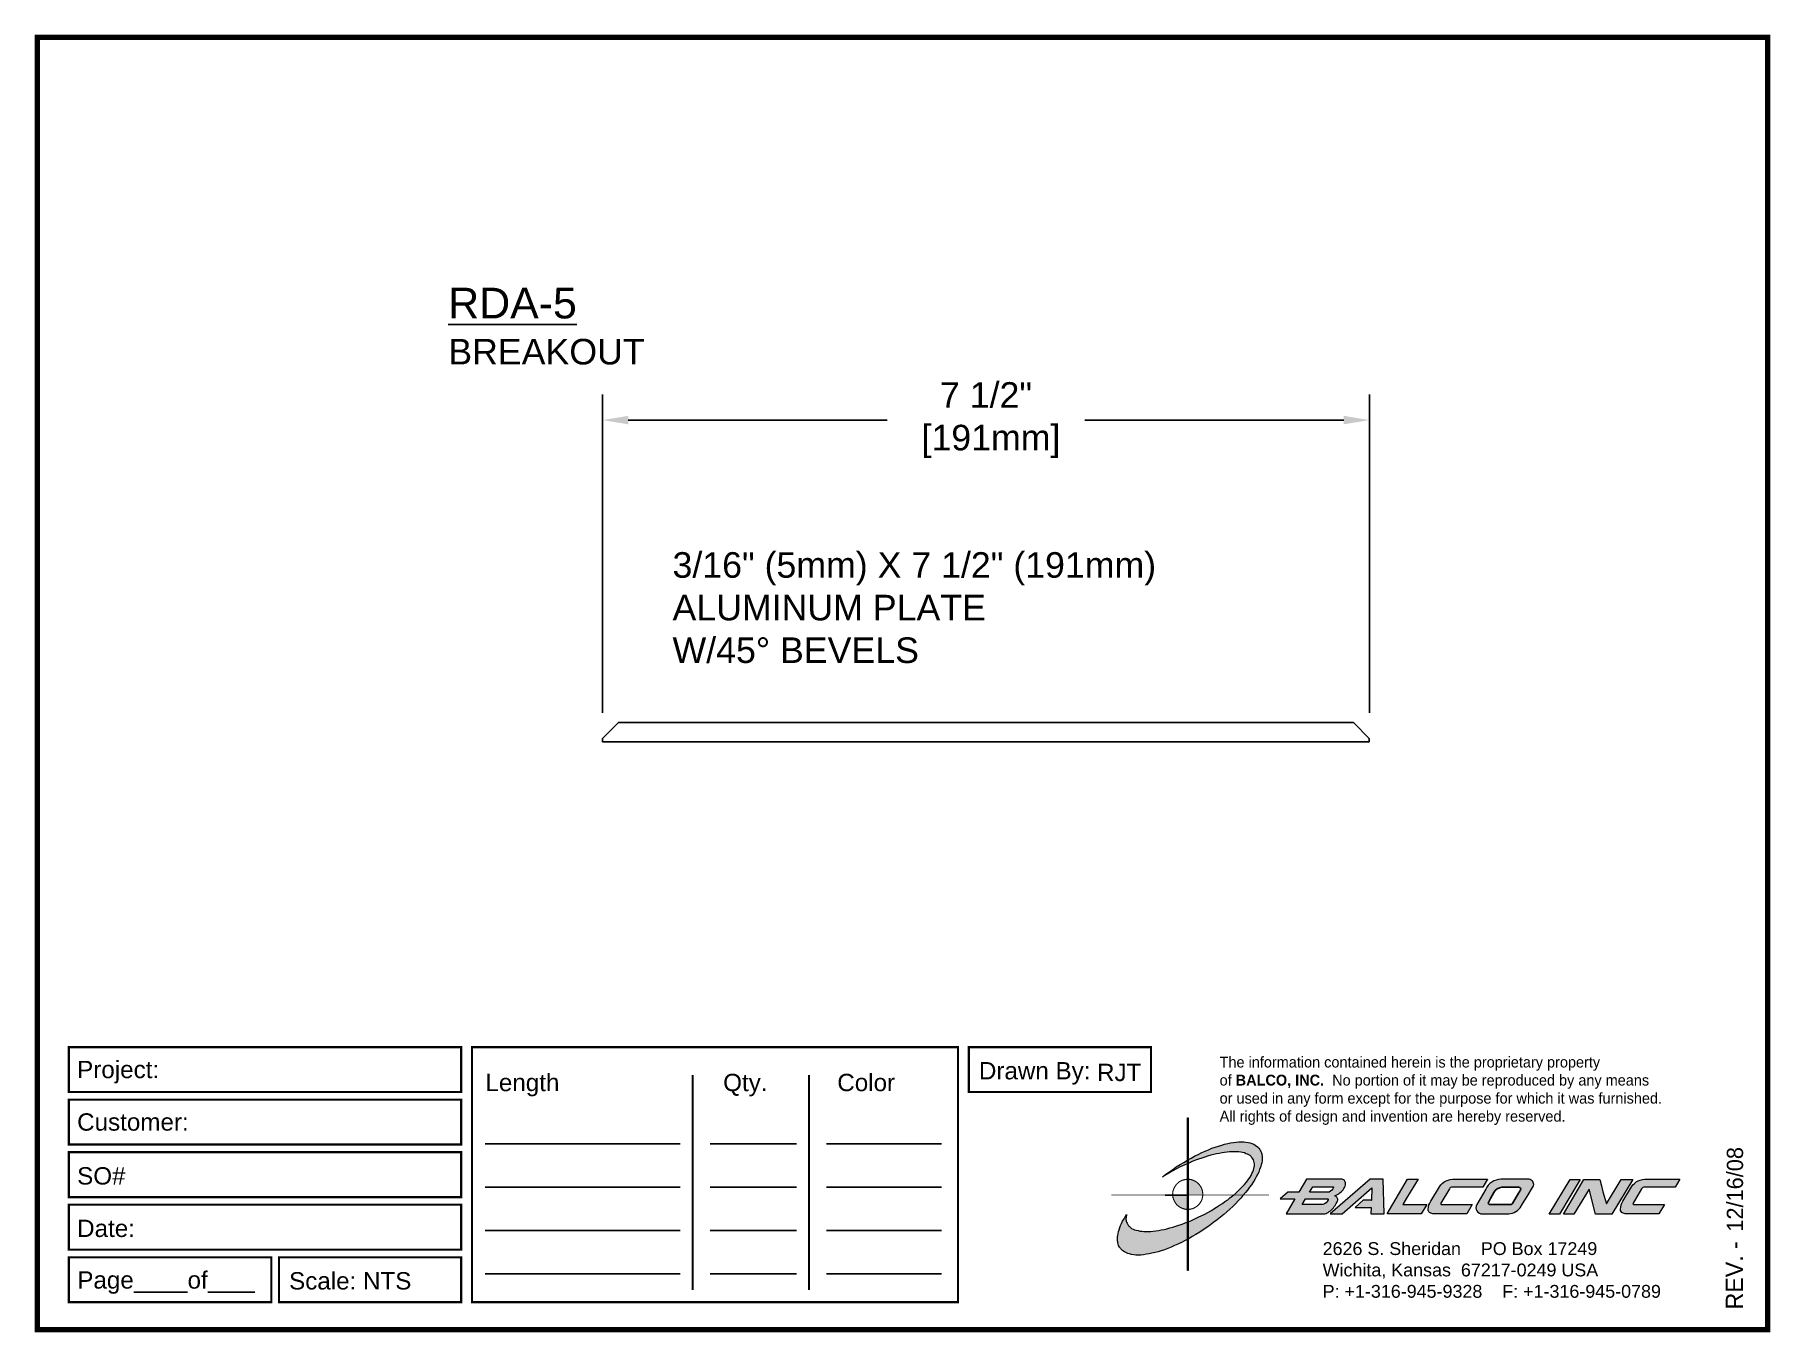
# Paper-space layout 'Breakout' of a CAD drawing. Header units: inches. Extents: x 0 to 10, y 0 to 7.5.
# The model-space entities are those that its viewports show. They can reach past a viewport. Long polylines and large blocks are cut down to what shows.
import ezdxf

# ---------------------------------------------------------------- set-up
doc = ezdxf.new("R2010")
doc.units = ezdxf.units.IN
doc.header["$MEASUREMENT"] = 0
for name, color, linetype in [('Border', 7, 'Continuous'), ('Dimensions', 3, 'Continuous'), ('Metals', 7, 'Continuous'), ('TEXT', 2, 'Continuous')]:
    doc.layers.add(name, color=color, linetype=linetype)
doc.styles.add('ARIAL', font='arial.ttf')
doc.styles.add('Copyright', font='ERASDEMI.TTF')
doc.styles.get("Standard").update_dxf_attribs({"font": 'arial.ttf'})
doc.dimstyles.new('Arial', dxfattribs={"dimtxt": 0.25, "dimasz": 0.25, "dimexe": 0.25, "dimexo": 0.25, "dimgap": 0.25, "dimtad": 0, "dimtih": 1, "dimtoh": 1, "dimdec": 4, "dimzin": 3, "dimdsep": 46, "dimlunit": 4, "dimtxsty": 'ARIAL', "dimcen": 0.25, "dimadec": 0, "dimazin": 0, "dimtfac": 1, "dimtdec": 4, "dimtofl": 0, "dimtmove": 0, "dimatfit": 3, "dimfxl": 0, "dimfrac": 2, "dimtolj": 1, "dimtzin": 0, "dimarcsym": 0})

# ---------------------------------------------------------------- blocks, each defined once
blk = doc.blocks.new('ACADlogo')
h = blk.add_hatch(color=256)
h.paths.add_polyline_path([(-3.346, 1.223), (-3.351, 1.223), (-3.351, 0.979), (-3.346, 0.982)])
h.paths.add_polyline_path([(-3.346, 0.961), (-3.351, 0.959), (-3.351, 0.868), (-3.346, 0.868)])
h.paths.add_polyline_path([(-3.346, 0.777), (-3.351, 0.777), (-3.351, 0.699), (-3.351, 0.695), (-3.35, 0.695), (-3.346, 0.695)])
h.paths.add_polyline_path([(-3.346, 0.864), (-3.346, 0.868), (-3.35, 0.868), (-3.351, 0.868), (-3.351, 0.777), (-3.346, 0.777), (-3.346, 0.778), (-3.348, 0.778)])
h.paths.add_polyline_path([(-3.346, 0.524), (-3.351, 0.521), (-3.351, 0.342), (-3.346, 0.342)])
h.paths.add_polyline_path([(-3.346, 0.695), (-3.351, 0.695), (-3.351, 0.621), (-3.346, 0.623)])
h.paths.add_polyline_path([(-3.346, 0.623), (-3.351, 0.621), (-3.351, 0.521), (-3.346, 0.524)])
h.paths.add_polyline_path([(-3.346, 0.982), (-3.351, 0.979), (-3.351, 0.959), (-3.346, 0.961)])
h = blk.add_hatch(color=175)
h.paths.add_polyline_path([(-3.518, 0.573), (-3.534, 0.571), (-3.548, 0.569), (-3.562, 0.567), (-3.576, 0.567), (-3.589, 0.566), (-3.602, 0.567), (-3.614, 0.568), (-3.625, 0.569), (-3.636, 0.572), (-3.646, 0.574), (-3.656, 0.577), (-3.664, 0.581), (-3.673, 0.585), (-3.679, 0.589), (-3.685, 0.595), (-3.688, 0.598), (-3.691, 0.6), (-3.695, 0.607), (-3.699, 0.614), (-3.703, 0.621), (-3.704, 0.626), (-3.705, 0.631), (-3.706, 0.637), (-3.706, 0.642), (-3.705, 0.648), (-3.705, 0.653), (-3.703, 0.659), (-3.702, 0.665), (-3.71, 0.652), (-3.717, 0.639), (-3.725, 0.626), (-3.731, 0.613), (-3.737, 0.601), (-3.741, 0.589), (-3.746, 0.577), (-3.749, 0.566), (-3.751, 0.555), (-3.753, 0.544), (-3.754, 0.538), (-3.754, 0.533), (-3.755, 0.523), (-3.754, 0.513), (-3.753, 0.508), (-3.752, 0.503), (-3.75, 0.494), (-3.748, 0.486), (-3.743, 0.477), (-3.74, 0.473), (-3.738, 0.469), (-3.734, 0.465), (-3.73, 0.461), (-3.723, 0.455), (-3.715, 0.449), (-3.706, 0.445), (-3.695, 0.44), (-3.685, 0.437), (-3.674, 0.434), (-3.661, 0.432), (-3.648, 0.431), (-3.634, 0.431), (-3.62, 0.431), (-3.604, 0.433), (-3.588, 0.435), (-3.572, 0.438), (-3.556, 0.441), (-3.538, 0.445), (-3.52, 0.449), (-3.503, 0.456), (-3.483, 0.461), (-3.464, 0.469), (-3.445, 0.477), (-3.426, 0.485), (-3.406, 0.494), (-3.385, 0.503), (-3.364, 0.514), (-3.351, 0.521), (-3.351, 0.621), (-3.364, 0.616), (-3.382, 0.609), (-3.4, 0.603), (-3.418, 0.598), (-3.436, 0.592), (-3.453, 0.587), (-3.47, 0.583), (-3.486, 0.579), (-3.503, 0.576)])
h.paths.add_polyline_path([(-3.215, 0.687), (-3.251, 0.667), (-3.289, 0.649), (-3.327, 0.631), (-3.345, 0.623), (-3.346, 0.623), (-3.346, 0.524), (-3.343, 0.525), (-3.323, 0.537), (-3.302, 0.549), (-3.28, 0.563), (-3.259, 0.577), (-3.238, 0.59), (-3.218, 0.605), (-3.198, 0.62), (-3.179, 0.635), (-3.16, 0.65), (-3.141, 0.665), (-3.123, 0.681), (-3.106, 0.696), (-3.089, 0.712), (-3.074, 0.727), (-3.058, 0.743), (-3.043, 0.759), (-3.03, 0.775), (-3.028, 0.777), (-3.085, 0.777), (-3.091, 0.772), (-3.105, 0.761), (-3.118, 0.75), (-3.134, 0.739), (-3.149, 0.729), (-3.165, 0.718), (-3.182, 0.707), (-3.198, 0.697)])
h.paths.add_polyline_path([(-2.921, 1.009), (-2.922, 1.015), (-2.924, 1.02), (-2.926, 1.029), (-2.931, 1.038), (-2.934, 1.043), (-2.936, 1.047), (-2.94, 1.05), (-2.943, 1.054), (-2.951, 1.06), (-2.959, 1.066), (-2.968, 1.071), (-2.978, 1.075), (-2.989, 1.079), (-3, 1.081), (-3.013, 1.083), (-3.026, 1.084), (-3.04, 1.084), (-3.054, 1.084), (-3.07, 1.083), (-3.085, 1.081), (-3.102, 1.079), (-3.118, 1.075), (-3.136, 1.07), (-3.153, 1.066), (-3.171, 1.06), (-3.191, 1.054), (-3.21, 1.047), (-3.229, 1.039), (-3.248, 1.031), (-3.268, 1.022), (-3.289, 1.012), (-3.31, 1.002), (-3.33, 0.991), (-3.346, 0.982), (-3.346, 0.961), (-3.342, 0.962), (-3.323, 0.971), (-3.305, 0.978), (-3.287, 0.984), (-3.268, 0.991), (-3.251, 0.996), (-3.234, 1.002), (-3.216, 1.007), (-3.199, 1.011), (-3.182, 1.015), (-3.167, 1.018), (-3.15, 1.021), (-3.136, 1.023), (-3.121, 1.025), (-3.107, 1.026), (-3.093, 1.026), (-3.079, 1.027), (-3.067, 1.026), (-3.054, 1.026), (-3.043, 1.025), (-3.032, 1.022), (-3.022, 1.02), (-3.013, 1.016), (-3.004, 1.013), (-2.997, 1.009), (-2.989, 1.005), (-2.983, 0.999), (-2.98, 0.996), (-2.978, 0.994), (-2.973, 0.987), (-2.969, 0.981), (-2.967, 0.973), (-2.965, 0.965), (-2.964, 0.957), (-2.964, 0.949), (-2.964, 0.944), (-2.965, 0.94), (-2.967, 0.93), (-2.969, 0.921), (-2.973, 0.911), (-2.978, 0.901), (-2.983, 0.891), (-2.989, 0.881), (-2.996, 0.871), (-3.004, 0.86), (-3.012, 0.849), (-3.021, 0.838), (-3.032, 0.827), (-3.042, 0.816), (-3.053, 0.805), (-3.065, 0.794), (-3.077, 0.783), (-3.085, 0.777), (-3.028, 0.777), (-3.016, 0.791), (-3.004, 0.806), (-2.992, 0.822), (-2.981, 0.837), (-2.971, 0.852), (-2.962, 0.866), (-2.954, 0.882), (-2.946, 0.896), (-2.939, 0.91), (-2.934, 0.924), (-2.929, 0.938), (-2.926, 0.944), (-2.925, 0.951), (-2.922, 0.963), (-2.92, 0.975), (-2.92, 0.982), (-2.919, 0.987), (-2.92, 0.999), (-2.92, 1.005)])
h.paths.add_polyline_path([(-3.372, 0.966), (-3.393, 0.953), (-3.415, 0.94), (-3.435, 0.925), (-3.455, 0.911), (-3.475, 0.897), (-3.494, 0.882), (-3.468, 0.898), (-3.439, 0.915), (-3.41, 0.93), (-3.396, 0.938), (-3.38, 0.945), (-3.351, 0.959), (-3.351, 0.979)])
h = blk.add_hatch(color=256)
h.paths.add_polyline_path([(-3.268, 0.814), (-3.27, 0.819), (-3.273, 0.824), (-3.276, 0.828), (-3.279, 0.833), (-3.282, 0.837), (-3.286, 0.841), (-3.29, 0.845), (-3.294, 0.849), (-3.298, 0.852), (-3.303, 0.855), (-3.308, 0.858), (-3.313, 0.86), (-3.318, 0.863), (-3.323, 0.864), (-3.328, 0.866), (-3.334, 0.867), (-3.339, 0.868), (-3.345, 0.868), (-3.346, 0.868), (-3.346, 0.777), (-3.335, 0.777), (-3.262, 0.777), (-3.262, 0.781), (-3.262, 0.787), (-3.263, 0.792), (-3.264, 0.798), (-3.265, 0.803), (-3.266, 0.808)])
h.paths.add_polyline_path([(-3.351, 0.777), (-3.436, 0.777), (-3.435, 0.773), (-3.435, 0.768), (-3.434, 0.762), (-3.432, 0.757), (-3.431, 0.752), (-3.428, 0.747), (-3.426, 0.742), (-3.423, 0.737), (-3.42, 0.732), (-3.417, 0.728), (-3.414, 0.723), (-3.41, 0.719), (-3.406, 0.716), (-3.401, 0.712), (-3.397, 0.709), (-3.392, 0.706), (-3.387, 0.704), (-3.382, 0.701), (-3.377, 0.699), (-3.372, 0.698), (-3.367, 0.696), (-3.361, 0.695), (-3.356, 0.695), (-3.351, 0.695)])
h.paths.add_polyline_path([(-3.346, 0.868), (-3.35, 0.868), (-3.351, 0.868), (-3.351, 0.777), (-3.346, 0.777)])
h = blk.add_hatch(color=256)
h.paths.add_polyline_path([(-2.438, 0.844, 0.412988), (-2.461, 0.869), (-2.663, 0.869), (-2.707, 0.794), (-2.771, 0.794), (-2.815, 0.755), (-2.73, 0.755), (-2.781, 0.668), (-2.563, 0.668, 0.107996), (-2.538, 0.677, 0.108939), (-2.494, 0.724, 0.080345), (-2.483, 0.745, 0.419497), (-2.499, 0.773, 0.149928), (-2.447, 0.815, 0.134283)])
h.paths.add_polyline_path([(-2.507, 0.821, -0.209012), (-2.532, 0.794), (-2.538, 0.794), (-2.646, 0.794), (-2.627, 0.825), (-2.51, 0.825, -0.56619)], flags=16)
h.paths.add_polyline_path([(-2.538, 0.75, -0.241309), (-2.569, 0.722), (-2.688, 0.722), (-2.669, 0.755), (-2.541, 0.755, -0.56619)], flags=16)
for points in [[(-2.285, 0.819), (-2.287, 0.748), (-2.335, 0.748), (-2.383, 0.705), (-2.29, 0.705), (-2.292, 0.668), (-2.215, 0.668), (-2.221, 0.869), (-2.295, 0.869), (-2.527, 0.668), (-2.458, 0.668)], [(-2.018, 0.869), (-2.079, 0.869), (-2.198, 0.668), (-2, 0.668), (-1.968, 0.722), (-2.107, 0.722), (-2.085, 0.759), (-2.064, 0.794)], [(-1.617, 0.869), (-1.807, 0.869, 0.270182), (-1.896, 0.825), (-1.946, 0.742, 0.109019), (-1.961, 0.695, 0.340665), (-1.945, 0.672, 0.129907), (-1.923, 0.668), (-1.738, 0.668), (-1.706, 0.722), (-1.878, 0.722), (-1.882, 0.722, -0.601242), (-1.887, 0.731), (-1.838, 0.813, -0.253048), (-1.821, 0.823), (-1.645, 0.823)], [(-1.083, 0.867), (-1.14, 0.867), (-1.261, 0.667), (-1.26, 0.667), (-1.202, 0.667)], [(-0.96, 0.83), (-0.969, 0.867), (-1.061, 0.867), (-1.179, 0.667), (-1.12, 0.667), (-1.031, 0.812), (-0.995, 0.667), (-0.9, 0.667), (-0.778, 0.867), (-0.846, 0.867), (-0.931, 0.727), (-0.951, 0.795)], [(-0.507, 0.869), (-0.697, 0.869, 0.270182), (-0.786, 0.825), (-0.836, 0.742, 0.109019), (-0.85, 0.695, 0.340665), (-0.835, 0.672, 0.129907), (-0.812, 0.668), (-0.628, 0.668), (-0.595, 0.722), (-0.768, 0.722), (-0.772, 0.722, -0.601242), (-0.777, 0.731), (-0.728, 0.813, -0.253048), (-0.71, 0.823), (-0.534, 0.823)], [(-3.346, 0.623), (-3.351, 0.621), (-3.351, 0.521), (-3.346, 0.524)]]:
    blk.add_hatch(color=256).paths.add_polyline_path(points)
h = blk.add_hatch(color=256)
h.paths.add_polyline_path([(-1.377, 0.868), (-1.383, 0.868), (-1.383, 0.868), (-1.44, 0.868), (-1.492, 0.868), (-1.541, 0.868, 0.297712), (-1.628, 0.811), (-1.68, 0.723, 0.585116), (-1.646, 0.668), (-1.506, 0.668, 0.210586), (-1.429, 0.703), (-1.415, 0.726), (-1.389, 0.769), (-1.352, 0.831, 0.4352)])
h.paths.add_polyline_path([(-1.437, 0.823, -0.603783), (-1.428, 0.805), (-1.431, 0.801), (-1.434, 0.796), (-1.438, 0.789), (-1.474, 0.728, -0.229001), (-1.489, 0.722), (-1.494, 0.722), (-1.501, 0.722), (-1.597, 0.722), (-1.604, 0.722, -0.492401), (-1.613, 0.734), (-1.601, 0.757), (-1.591, 0.775), (-1.582, 0.791, -0.238368), (-1.535, 0.823)], flags=16)
for q in [(-3.48, 0.777), (-3.351, 0.642)]:
    blk.add_line((-3.351, 0.777), q)
at = {"color": 7, "lineweight": 0}
for points in [[(-3.351, 1.223), (-3.346, 1.223), (-3.346, 0.342), (-3.351, 0.342), (-3.351, 1.223)], [(-2.292, 0.668), (-2.215, 0.668), (-2.221, 0.869), (-2.295, 0.869), (-2.527, 0.668), (-2.458, 0.668), (-2.285, 0.819), (-2.287, 0.748), (-2.286, 0.748), (-2.335, 0.748), (-2.383, 0.705), (-2.29, 0.705), (-2.292, 0.668), (-2.292, 0.668)], [(-2.198, 0.668), (-2.079, 0.869), (-2.018, 0.869), (-2.064, 0.794), (-2.085, 0.759), (-2.107, 0.722), (-1.968, 0.722), (-2, 0.668), (-2.198, 0.668), (-2.198, 0.668)], [(-1.383, 0.868), (-1.383, 0.868)], [(-1.261, 0.667), (-1.14, 0.867), (-1.083, 0.867), (-1.202, 0.667), (-1.26, 0.667), (-1.261, 0.667), (-1.261, 0.667)], [(-0.9, 0.667), (-0.995, 0.667), (-1.031, 0.812), (-1.12, 0.667), (-1.179, 0.667), (-1.061, 0.867), (-0.969, 0.867), (-0.96, 0.83), (-0.951, 0.795), (-0.931, 0.727), (-0.846, 0.867), (-0.778, 0.867), (-0.9, 0.667), (-0.9, 0.667)]]:
    blk.add_lwpolyline(points, dxfattribs=at)
at = {"color": 175, "lineweight": 0}
blk.add_lwpolyline([(-2.926, 1.029), (-2.924, 1.02), (-2.922, 1.015), (-2.921, 1.009), (-2.92, 1.005), (-2.92, 0.999), (-2.919, 0.987), (-2.92, 0.982), (-2.92, 0.975), (-2.922, 0.963), (-2.925, 0.951), (-2.926, 0.944), (-2.929, 0.938), (-2.934, 0.924), (-2.939, 0.91), (-2.946, 0.896), (-2.954, 0.882), (-2.962, 0.866), (-2.971, 0.852), (-2.981, 0.837), (-2.992, 0.822), (-3.004, 0.806), (-3.016, 0.791), (-3.03, 0.775), (-3.043, 0.759), (-3.058, 0.743), (-3.074, 0.727), (-3.089, 0.712), (-3.106, 0.696), (-3.123, 0.681), (-3.141, 0.665), (-3.16, 0.65), (-3.179, 0.635), (-3.198, 0.62), (-3.218, 0.605), (-3.238, 0.59), (-3.259, 0.577), (-3.28, 0.563), (-3.302, 0.549), (-3.323, 0.537), (-3.343, 0.525), (-3.364, 0.514), (-3.385, 0.503), (-3.406, 0.494), (-3.426, 0.485), (-3.445, 0.477), (-3.464, 0.469), (-3.483, 0.461), (-3.503, 0.456), (-3.52, 0.449), (-3.538, 0.445), (-3.556, 0.441), (-3.572, 0.438), (-3.588, 0.435), (-3.604, 0.433), (-3.62, 0.431), (-3.634, 0.431), (-3.648, 0.431), (-3.661, 0.432), (-3.674, 0.434), (-3.685, 0.437), (-3.695, 0.44), (-3.706, 0.445), (-3.715, 0.449), (-3.723, 0.455), (-3.73, 0.461), (-3.734, 0.465), (-3.738, 0.469), (-3.74, 0.473), (-3.743, 0.477), (-3.748, 0.486), (-3.75, 0.494), (-3.752, 0.503), (-3.753, 0.508), (-3.754, 0.513), (-3.755, 0.523), (-3.754, 0.533), (-3.754, 0.538), (-3.753, 0.544), (-3.751, 0.555), (-3.749, 0.566), (-3.746, 0.577), (-3.741, 0.589), (-3.737, 0.601), (-3.731, 0.613), (-3.725, 0.626), (-3.717, 0.639), (-3.71, 0.652), (-3.702, 0.665), (-3.703, 0.659), (-3.705, 0.653), (-3.705, 0.648), (-3.706, 0.642), (-3.706, 0.637), (-3.705, 0.631), (-3.704, 0.626), (-3.703, 0.621), (-3.699, 0.614), (-3.695, 0.607), (-3.691, 0.6), (-3.688, 0.598), (-3.685, 0.595), (-3.679, 0.589), (-3.673, 0.585), (-3.664, 0.581), (-3.656, 0.577), (-3.646, 0.574), (-3.636, 0.572), (-3.625, 0.569), (-3.614, 0.568), (-3.602, 0.567), (-3.589, 0.566), (-3.576, 0.567), (-3.562, 0.567), (-3.548, 0.569), (-3.534, 0.571), (-3.518, 0.573), (-3.503, 0.576), (-3.486, 0.579), (-3.47, 0.583), (-3.453, 0.587), (-3.436, 0.592), (-3.418, 0.598), (-3.4, 0.603), (-3.382, 0.609), (-3.364, 0.616), (-3.345, 0.623), (-3.327, 0.631), (-3.289, 0.649), (-3.251, 0.667), (-3.215, 0.687), (-3.198, 0.697), (-3.182, 0.707), (-3.165, 0.718), (-3.149, 0.729), (-3.134, 0.739), (-3.118, 0.75), (-3.105, 0.761), (-3.091, 0.772), (-3.077, 0.783), (-3.065, 0.794), (-3.053, 0.805), (-3.042, 0.816), (-3.032, 0.827), (-3.021, 0.838), (-3.012, 0.849), (-3.004, 0.86), (-2.996, 0.871), (-2.989, 0.881), (-2.983, 0.891), (-2.978, 0.901), (-2.973, 0.911), (-2.969, 0.921), (-2.967, 0.93), (-2.965, 0.94), (-2.964, 0.944), (-2.964, 0.949), (-2.964, 0.957), (-2.965, 0.965), (-2.967, 0.973), (-2.969, 0.981), (-2.973, 0.987), (-2.978, 0.994), (-2.98, 0.996), (-2.983, 0.999), (-2.989, 1.005), (-2.997, 1.009), (-3.004, 1.013), (-3.013, 1.016), (-3.022, 1.02), (-3.032, 1.022), (-3.043, 1.025), (-3.054, 1.026), (-3.067, 1.026), (-3.079, 1.027), (-3.093, 1.026), (-3.107, 1.026), (-3.121, 1.025), (-3.136, 1.023), (-3.15, 1.021), (-3.167, 1.018), (-3.182, 1.015), (-3.199, 1.011), (-3.216, 1.007), (-3.234, 1.002), (-3.251, 0.996), (-3.268, 0.991), (-3.287, 0.984), (-3.305, 0.978), (-3.323, 0.971), (-3.342, 0.962), (-3.38, 0.945), (-3.396, 0.938), (-3.41, 0.93), (-3.439, 0.915), (-3.468, 0.898), (-3.494, 0.882), (-3.475, 0.897), (-3.455, 0.911), (-3.435, 0.925), (-3.415, 0.94), (-3.393, 0.953), (-3.372, 0.966), (-3.351, 0.979), (-3.33, 0.991), (-3.31, 1.002), (-3.289, 1.012), (-3.268, 1.022), (-3.248, 1.031), (-3.229, 1.039), (-3.21, 1.047), (-3.191, 1.054), (-3.171, 1.06), (-3.153, 1.066), (-3.136, 1.07), (-3.118, 1.075), (-3.102, 1.079), (-3.085, 1.081), (-3.07, 1.083), (-3.054, 1.084), (-3.04, 1.084), (-3.026, 1.084), (-3.013, 1.083), (-3, 1.081), (-2.989, 1.079), (-2.978, 1.075), (-2.968, 1.071), (-2.959, 1.066), (-2.951, 1.06), (-2.943, 1.054), (-2.94, 1.05), (-2.936, 1.047), (-2.934, 1.043), (-2.931, 1.038), (-2.926, 1.029), (-2.926, 1.029)], dxfattribs=at)
at = {"color": 7, "lineweight": 0, "const_width": 0.0064}
blk.add_lwpolyline([(-3.262, 0.781), (-3.262, 0.787), (-3.263, 0.792), (-3.264, 0.798), (-3.265, 0.803), (-3.266, 0.808), (-3.268, 0.814), (-3.27, 0.819), (-3.273, 0.824), (-3.276, 0.828), (-3.279, 0.833), (-3.282, 0.837), (-3.286, 0.841), (-3.29, 0.845), (-3.294, 0.849), (-3.298, 0.852), (-3.303, 0.855), (-3.308, 0.858), (-3.313, 0.86), (-3.318, 0.863), (-3.323, 0.864), (-3.328, 0.866), (-3.334, 0.867), (-3.339, 0.868), (-3.345, 0.868), (-3.35, 0.868), (-3.356, 0.868), (-3.361, 0.867), (-3.367, 0.866), (-3.372, 0.865), (-3.377, 0.863), (-3.382, 0.862), (-3.387, 0.859), (-3.392, 0.857), (-3.397, 0.854), (-3.401, 0.851), (-3.406, 0.847), (-3.41, 0.843), (-3.414, 0.839), (-3.417, 0.835), (-3.42, 0.831), (-3.423, 0.826), (-3.426, 0.821), (-3.428, 0.816), (-3.431, 0.811), (-3.432, 0.806), (-3.434, 0.801), (-3.435, 0.795), (-3.435, 0.79), (-3.436, 0.784), (-3.436, 0.779), (-3.435, 0.773), (-3.435, 0.768), (-3.434, 0.762), (-3.432, 0.757), (-3.431, 0.752), (-3.428, 0.747), (-3.426, 0.742), (-3.423, 0.737), (-3.42, 0.732), (-3.417, 0.728), (-3.414, 0.723), (-3.41, 0.719), (-3.406, 0.716), (-3.401, 0.712), (-3.397, 0.709), (-3.392, 0.706), (-3.387, 0.704), (-3.382, 0.701), (-3.377, 0.699), (-3.372, 0.698), (-3.367, 0.696), (-3.361, 0.695), (-3.356, 0.695), (-3.35, 0.695), (-3.345, 0.695), (-3.339, 0.695), (-3.334, 0.696), (-3.328, 0.697), (-3.323, 0.698), (-3.318, 0.7), (-3.313, 0.702), (-3.308, 0.705), (-3.303, 0.708), (-3.298, 0.711), (-3.294, 0.714), (-3.29, 0.718), (-3.286, 0.721), (-3.282, 0.726), (-3.279, 0.73), (-3.276, 0.734), (-3.273, 0.739), (-3.27, 0.744), (-3.268, 0.749), (-3.266, 0.754), (-3.265, 0.76), (-3.264, 0.765), (-3.263, 0.77), (-3.262, 0.776), (-3.262, 0.781)], dxfattribs=at)
at = {"color": 7, "lineweight": 0}
for points in [[(-2.447, 0.815, 0.130368), (-2.438, 0.843, 0.448367), (-2.463, 0.869), (-2.663, 0.869), (-2.707, 0.794), (-2.771, 0.794), (-2.815, 0.755), (-2.73, 0.755), (-2.781, 0.668), (-2.563, 0.668, 0.107996), (-2.538, 0.677, 0.108939), (-2.494, 0.724, 0.077395), (-2.484, 0.744, 0.430878), (-2.499, 0.773, 0.149928)], [(-2.507, 0.821, -0.209012), (-2.532, 0.794), (-2.538, 0.794), (-2.646, 0.794), (-2.627, 0.825), (-2.512, 0.825), (-2.509, 0.825, -0.531288)], [(-1.838, 0.813), (-1.887, 0.731, 0.587385), (-1.882, 0.722), (-1.878, 0.722), (-1.706, 0.722), (-1.738, 0.668), (-1.923, 0.668, -0.129907), (-1.945, 0.672, -0.349839), (-1.961, 0.696, -0.107341), (-1.946, 0.742), (-1.896, 0.825, -0.270182), (-1.807, 0.869), (-1.617, 0.869), (-1.645, 0.823), (-1.821, 0.823, 0.252436)], [(-1.68, 0.723, 0.585116), (-1.646, 0.668), (-1.506, 0.668, 0.210586), (-1.429, 0.703), (-1.415, 0.726), (-1.389, 0.769), (-1.352, 0.831, 0.4352), (-1.377, 0.868), (-1.383, 0.868), (-1.383, 0.868), (-1.44, 0.868), (-1.492, 0.868), (-1.541, 0.868, 0.297712), (-1.628, 0.811)], [(-0.728, 0.813), (-0.777, 0.731, 0.587385), (-0.772, 0.722), (-0.768, 0.722), (-0.595, 0.722), (-0.628, 0.668), (-0.812, 0.668, -0.129907), (-0.835, 0.672, -0.349839), (-0.85, 0.696, -0.107341), (-0.836, 0.742), (-0.786, 0.825, -0.270182), (-0.697, 0.869), (-0.507, 0.869), (-0.534, 0.823), (-0.71, 0.823, 0.252436)], [(-2.569, 0.722), (-2.688, 0.722), (-2.669, 0.755), (-2.543, 0.755), (-2.54, 0.755, -0.531288), (-2.538, 0.75, -0.241309)]]:
    blk.add_lwpolyline(points, format="xyb", close=True, dxfattribs=at)
blk.add_lwpolyline([(-1.437, 0.823), (-1.535, 0.823, 0.238368), (-1.582, 0.791), (-1.591, 0.775), (-1.601, 0.757), (-1.613, 0.734, 0.490298), (-1.604, 0.722), (-1.597, 0.722), (-1.501, 0.722), (-1.494, 0.722), (-1.489, 0.722, 0.229001), (-1.474, 0.728), (-1.438, 0.789), (-1.434, 0.796), (-1.431, 0.801), (-1.428, 0.805, 0.603783)], format="xyb", close=True)
blk.add_lwpolyline([(-2.879, 0.777, 0.00455, 0.00455, 0), (-3.791, 0.777, 0.00183, 0.00183, 0), (-3.791, 0.777, 0.00183, 0.00183, 0)], format="xyseb", dxfattribs=at)
blk = doc.blocks.new('Quantity Data')
at = {"layer": 'Border', "color": 253}
for p, q in [((2.755, 1.254), (3.881, 1.254)), ((4.054, 1.254), (4.553, 1.254)), ((4.725, 1.254), (5.389, 1.254)), ((2.755, 1.004), (3.881, 1.004)), ((4.054, 1.004), (4.553, 1.004)), ((4.725, 1.004), (5.389, 1.004)), ((2.755, 0.754), (3.881, 0.754)), ((4.054, 0.754), (4.553, 0.754)), ((4.725, 0.754), (5.389, 0.754)), ((2.755, 0.504), (3.881, 0.504)), ((4.054, 0.504), (4.553, 0.504)), ((4.725, 0.504), (5.389, 0.504))]:
    blk.add_line(p, q, dxfattribs=at)
at = {"layer": 'Border', "const_width": 0.0125}
blk.add_lwpolyline([(5.485, 0.341), (2.678, 0.341), (2.678, 1.813), (5.485, 1.813)], close=True, dxfattribs=at)
for points in [[(3.953, 1.653), (3.953, 0.412)], [(4.625, 1.653), (4.625, 0.412)]]:
    blk.add_lwpolyline(points, dxfattribs=at)
at = {"layer": 'Border', "style": 'ARIAL'}
for s, p in [('Length', (2.756, 1.559)), ('Qty.', (4.129, 1.559)), ('Color', (4.788, 1.559))]:
    blk.add_text(s, height=0.1, dxfattribs=at).set_placement(p)
blk = doc.blocks.new('Drawn By')
at = {"layer": 'Border', "const_width": 0.0125}
blk.add_lwpolyline([(5.38, 1.813), (6.432, 1.813), (6.432, 1.554), (5.38, 1.554)], close=True, dxfattribs=at)
at = {"layer": 'Border', "style": 'ARIAL'}
blk.add_text('Drawn By: ', height=0.1, dxfattribs=at).set_placement((5.438, 1.627))
blk.add_attdef('XXX', (6.12, 1.617), '', height=0.1, dxfattribs=at)
blk = doc.blocks.new('Project Info')
at = {"layer": 'Border', "const_width": 0.0125}
for points in [[(0.182, 1.813), (2.448, 1.813), (2.448, 1.554), (0.182, 1.554)], [(0.182, 1.51), (2.448, 1.51), (2.448, 1.251), (0.182, 1.251)], [(0.182, 1.207), (2.448, 1.207), (2.448, 0.947), (0.182, 0.947)], [(0.182, 0.904), (2.448, 0.904), (2.448, 0.644), (0.182, 0.644)], [(0.182, 0.6), (1.352, 0.6), (1.352, 0.341), (0.182, 0.341)], [(1.396, 0.6), (2.448, 0.6), (2.448, 0.341), (1.396, 0.341)]]:
    blk.add_lwpolyline(points, close=True, dxfattribs=at)
at = {"layer": 'Border', "style": 'ARIAL'}
for s, p in [('Project:', (0.23, 1.634)), ('Customer:', (0.23, 1.331)), ('SO#', (0.23, 1.02)), ('Date:', (0.23, 0.717)), ('Page%%u        %%uof%%u       ', (0.231, 0.419)), ('Scale: NTS', (1.454, 0.414))]:
    blk.add_text(s, height=0.1, dxfattribs=at).set_placement(p)
blk = doc.blocks.new('REV')
at = {"style": 'Copyright'}
blk.add_text('REV. -', height=0.1, rotation=90, dxfattribs=at).set_placement((-0.142, 0.117))
at = {"style": 'Copyright', "flags": 4}
blk.add_attdef('REVISIONDATE', (-0.142, 0.566), '', height=0.0938, rotation=90, dxfattribs=at)
blk = doc.blocks.new('*D22')
at = {"layer": 'Defpoints', "color": 0}
for p in [(42.664, -0.146), (35.164, -3.259), (42.664, -3.259)]:
    blk.add_point(p, dxfattribs=at)
at = {"layer": 'Dimensions', "color": 0, "lineweight": -2}
for p, q in [((35.164, -3.009), (35.164, 0.104)), ((42.664, -3.009), (42.664, 0.104)), ((35.414, -0.146), (37.947, -0.146)), ((42.414, -0.146), (39.88, -0.146))]:
    blk.add_line(p, q, dxfattribs=at)
at = {"layer": 'Dimensions', "color": 0}
for points in [[(35.414, -0.104), (35.414, -0.187), (35.164, -0.146)], [(42.414, -0.104), (42.414, -0.187), (42.664, -0.146)]]:
    blk.add_solid(points, dxfattribs=at)
at = {"layer": 'Dimensions', "color": 0, "insert": (38.914, -0.146), "char_height": 0.25, "attachment_point": 5, "style": 'ARIAL'}
blk.add_mtext('\\A1;7 1/2"\\P [191mm]', dxfattribs=at)

msp = doc.modelspace()

# ---------------------------------------------------------------- linework, layer by layer
at = {"layer": 'Metals'}
msp.add_lwpolyline([(35.16363, -3.25942), (35.31988, -3.10317), (42.50738, -3.10317), (42.66363, -3.25942), (42.66363, -3.29067), (35.16363, -3.29067)], close=True, dxfattribs=at)

# ---------------------------------------------------------------- texts
at = {"layer": 'TEXT', "insert": (33.65409, 1.14847), "char_height": 0.3, "width": 6.8125, "attachment_point": 1}
msp.add_mtext('{\\LRDA-5\\P\\H0.8333x;\\lBREAKOUT}', dxfattribs=at)
at = {"layer": 'TEXT', "insert": (35.8474, -1.43724), "char_height": 0.25, "attachment_point": 1}
msp.add_mtext('3/16" (5mm) X 7 1/2" (191mm)\\PALUMINUM PLATE\\PW/45° BEVELS', dxfattribs=at)

# ---------------------------------------------------------------- dimensions: what is measured, and where the dimension line sits
at = {"layer": 'Dimensions'}
dim = msp.add_linear_dim(base=(42.66363, -0.1455), p1=(35.16363, -3.25942), p2=(42.66363, -3.25942), dimstyle='Arial', override={"dimpost": '\\X'}, dxfattribs=at)
dim.commit()
dim.dimension.update_dxf_attribs({"geometry": '*D22', "text_midpoint": (38.91363, -0.1455), "dimtype": 160})

psp = doc.layouts.new('Breakout')

# ---------------------------------------------------------------- linework, layer by layer
at = {"layer": 'Border', "const_width": 0.03}
psp.add_lwpolyline([(0.015, 7.476), (10.008, 7.476), (10.008, 0.015), (0.015, 0.015)], close=True, dxfattribs=at)

# ---------------------------------------------------------------- block references
for name, p in [('Project Info', (0.015, -0.167)), ('Quantity Data', (-0.153, -0.167))]:
    psp.add_blockref(name, p)
psp.add_blockref('Drawn By', (0.015, -0.167)).add_auto_attribs({'XXX': 'RJT'})
at = {"layer": 'Border'}
psp.add_blockref('ACADlogo', (10.008, 0.015), dxfattribs=at)
at = {"layer": 'TEXT'}
psp.add_blockref('REV', (10.008, 0.015), dxfattribs=at).add_auto_attribs({'REVISIONDATE': '12/16/08'})

# ---------------------------------------------------------------- texts
at = {"insert": (6.843, 1.591), "char_height": 0.0625, "width": 50.295, "attachment_point": 1, "style": 'Copyright'}
psp.add_mtext('The information contained herein is the proprietary property\\Pof {\\fEras Bold ITC|b0|i0|c0|p34;BALCO, INC.}  No portion of it may be reproduced by any means\\Por used in any form except for the purpose for which it was furnished.\\PAll rights of design and invention are hereby reserved.', dxfattribs=at)
at = {"layer": 'Border', "insert": (7.438, 0.52), "char_height": 0.074, "width": 2.3438, "attachment_point": 1, "style": 'ARIAL'}
psp.add_mtext('2626 S. Sheridan    PO Box 17249\\PWichita, Kansas  67217-0249 USA \\PP: +1-316-945-9328    F: +1-316-945-0789', dxfattribs=at)

# ---------------------------------------------------------------- viewports
at = {"layer": 'Border'}
psp.add_viewport(center=(5.012, 3.745), size=(9.993, 7.46055), view_center_point=(38.09768, -2.72191), view_height=12.6367096, dxfattribs=at)

doc.saveas('drawing.dxf')
